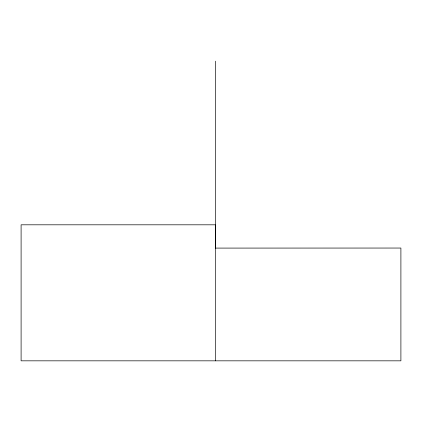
<?xml version="1.0" encoding="UTF-8"?>
<svg xmlns="http://www.w3.org/2000/svg" width="422" height="422" viewBox="0 0 422 422"><rect width="100%" height="100%" fill="white"/><g stroke="black" fill="none" stroke-linecap="round" stroke-linejoin="round"><path stroke-width="0.63" d="M215.605 248.046L215.341 248.094L400.9 248.046L400.9 360.831L21.1 360.831L21.1 224.81L215.341 224.81L215.341 360.831M215.605 61.169L215.605 248.3"/></g></svg>
